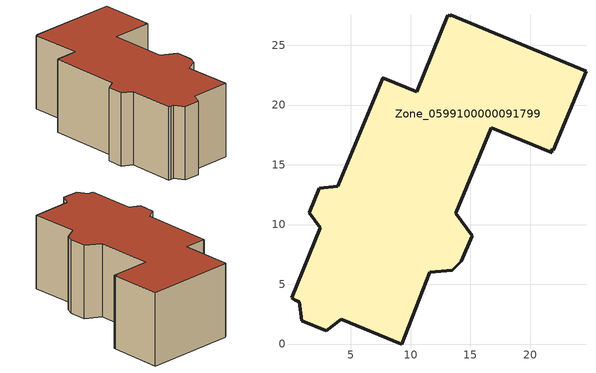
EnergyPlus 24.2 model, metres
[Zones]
Zone_0599100000091799
 floor ground (C_G): 13.29,27.54 24.67,22.83 21.91,16.2 21.73,16.27 21.83,16.02 16.75,18.12 13.77,10.94 15.17,9.07 14.22,6.92 13.46,6.19 11.59,6 9.23,0 4.18,2.07 2.92,1.1 0.88,1.96 0.68,3.53 0.32,3.68 0.02,3.87 2.42,9.74 1.49,10.97 2.33,13.02 3.89,13.21 7.65,22.26 7.73,22.27 7.75,22.23 10.52,21.11 13.09,27.53 13.2,27.48 13.24,27.4 z0
 wall outside (C_F): 13.77,10.94 16.75,18.12 21.83,16.02 21.73,16.27 21.91,16.2 24.67,22.83 13.29,27.54 13.24,27.4 13.2,27.48 13.09,27.53 10.52,21.11 7.75,22.23 7.73,22.27 7.65,22.26 3.89,13.21 2.33,13.02 1.49,10.97 2.42,9.74 0.02,3.87 0.32,3.68 0.68,3.53 0.88,1.96 2.92,1.1 4.18,2.07 9.23,0 11.59,6 13.46,6.19 14.22,6.92 15.17,9.07 13.77,10.94 z0:10.17
 roof outside (C_R): 7.75,22.23 7.73,22.27 7.65,22.26 3.89,13.21 2.33,13.02 1.49,10.97 2.42,9.74 0.02,3.87 0.32,3.68 0.68,3.53 0.88,1.96 2.92,1.1 4.18,2.07 9.23,0 11.59,6 13.46,6.19 14.22,6.92 15.17,9.07 13.77,10.94 16.75,18.12 21.83,16.02 21.73,16.27 21.91,16.2 24.67,22.83 13.29,27.54 13.24,27.4 13.2,27.48 13.09,27.53 10.52,21.11 z10.17
[BUILDING]
Pand.0599100000091799: North Axis=0; Terrain=City; Loads Convergence Tolerance Value=0.04; Temperature Convergence Tolerance Value=0.4; Solar Distribution=FullExterior; Maximum Number of Warmup Days=25; Minimum Number of Warmup Days=1
[Site:Location]
Rotterdam.The.Hague.AP_ZH_NLD Design_Conditions: Latitude=51.96; Longitude=4.45; Time Zone=1; Elevation=-4.5
[SITE:GROUNDTEMPERATURE:BUILDINGSURFACE]
18, 18, 18, 18, 18, 18, 18, 18, 18, 18, 18, 18
[MATERIAL] Thermal Absorptance=0.9; Solar Absorptance=0.7; Visible Absorptance=0.7
Name | Roughness | Thickness | Conductivity | Density | Specific Heat
G.D.1965 | MediumSmooth | 0.15 | 1 | 540 | 1210
F.D.1965 | Rough | 0.3 | 0.857143 | 1920 | 840
R.D.1965 | MediumRough | 0.2 | 0.08 | 1500 | 1000
[CONSTRUCTION]
C_G: G.D.1965
C_F: F.D.1965
C_R: R.D.1965
[ZONE]
Zone_0599100000091799: Type=1; Multiplier=1; Ceiling Height=Autocalculate; Volume=Autocalculate; Floor Area=autocalculate; Part of Total Floor Area=Yes
[ZONEINFILTRATION:DESIGNFLOWRATE]
Infil_Zone_0599100000091799: Zone or ZoneList or Space or SpaceList=Zone_0599100000091799; Schedule=AlwaysOn; Design Flow Rate Calculation Method=Flow/Area; Flow Rate per Floor Area=0.0042; Constant Term Coefficient=1; Temperature Term Coefficient=0; Velocity Term Coefficient=0; Velocity Squared Term Coefficient=0
[HVACTEMPLATE:ZONE:IDEALLOADSAIRSYSTEM]
Zone_0599100000091799: Maximum Heating Supply Air Temperature=50; Minimum Cooling Supply Air Temperature=13; Maximum Heating Supply Air Humidity Ratio=0.0156; Minimum Cooling Supply Air Humidity Ratio=0.0077; Heating Limit=NoLimit; Cooling Limit=NoLimit; Dehumidification Control Type=ConstantSensibleHeatRatio; Cooling Sensible Heat Ratio=0.7; Dehumidification Setpoint=60; Humidification Control Type=None; Humidification Setpoint=30; Outdoor Air Method=None; Outdoor Air Flow Rate per Person=0.00944; Outdoor Air Flow Rate per Zone Floor Area=0; Outdoor Air Flow Rate per Zone=0; Demand Controlled Ventilation Type=None; Outdoor Air Economizer Type=NoEconomizer; Heat Recovery Type=None; Sensible Heat Recovery Effectiveness=0.7; Latent Heat Recovery Effectiveness=0.65
[ZONECONTROL:THERMOSTAT]
ThermostatControl_Zone_0599100000091799: Zone or ZoneList=Zone_0599100000091799; Control Type Schedule=DualSetpointControlType; Control 1=Thermostat_Zone_0599100000091799; Temperature Difference Between Cutout And Setpoint=0
[THERMOSTATSETPOINT:DUALSETPOINT]
Thermostat_Zone_0599100000091799: Heating Setpoint Temperature Schedule=HeatingSetpoint_Zone_0599100000091799; Cooling Setpoint Temperature Schedule=CoolingSetpoint_Zone_0599100000091799
[SCHEDULE:COMPACT]
HeatingSetpoint_Zone_0599100000091799: Through: 12/31, For: AllDays, Until: 24:00, 21
CoolingSetpoint_Zone_0599100000091799: Through: 12/31, For: AllDays, Until: 24:00, 24
DualSetpointControlType: Through: 12/31, For: AllDays, Until: 24:00, 4
AlwaysOn: Through: 12/31, For: AllDays, Until: 24:00, 1
